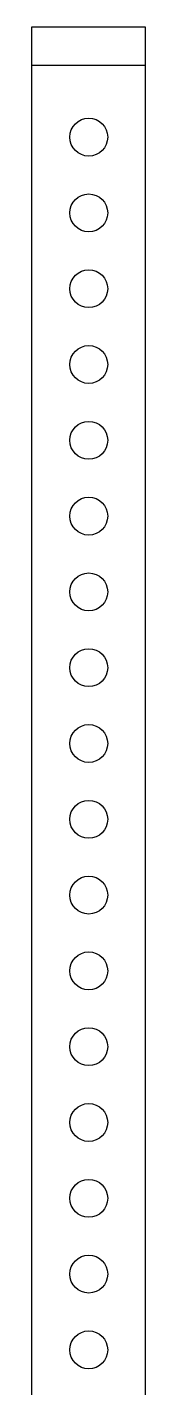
# Model space of a CAD drawing. Header units: millimetres. Extents: x 2686 to 2939, y 1294 to 1441.
# Drawn here: x 2929.42 to 2930.17, y 1355.2 to 1364.17 of the extents above; entities that cross this region are included whole.
import ezdxf

# ---------------------------------------------------------------- set-up
doc = ezdxf.new("R2010")
doc.units = ezdxf.units.MM
for name, color, linetype in [('AR-ESTC', 3, 'Continuous'), ('AR-ESTC-V', 1, 'Continuous'), ('AR-ESTMA-C', 1, 'Continuous')]:
    doc.layers.add(name, color=color, linetype=linetype)

msp = doc.modelspace()

# ---------------------------------------------------------------- linework, layer by layer
at = {"layer": 'AR-ESTC'}
for p, q in [((2930.169, 1364.1749), (2929.419, 1364.1749)), ((2929.419, 1364.1749), (2929.419, 1363.9249)), ((2930.169, 1363.9249), (2930.169, 1364.1749)), ((2929.419, 1363.9249), (2930.169, 1363.9249))]:
    msp.add_line(p, q, dxfattribs=at)
at = {"layer": 'AR-ESTC-V'}
for p, q in [((2929.419, 1363.9249), (2929.419, 1345.9749)), ((2930.169, 1345.9749), (2930.169, 1363.9249))]:
    msp.add_line(p, q, dxfattribs=at)
at = {"layer": 'AR-ESTMA-C', "ltscale": 0.25}
for centre in [(2929.7957, 1363.4499), (2929.7957, 1362.9499), (2929.7957, 1362.4499), (2929.7957, 1361.9499), (2929.7957, 1361.4499), (2929.7957, 1360.9499), (2929.7957, 1360.4499), (2929.7957, 1359.9499), (2929.7957, 1359.4499), (2929.7957, 1358.9499), (2929.7957, 1358.4499), (2929.7957, 1357.9499), (2929.7957, 1357.4499), (2929.7957, 1356.9499), (2929.7957, 1356.4499), (2929.7957, 1355.9499), (2929.7957, 1355.4499)]:
    msp.add_circle(centre, 0.125, dxfattribs=at)

doc.saveas('drawing.dxf')
